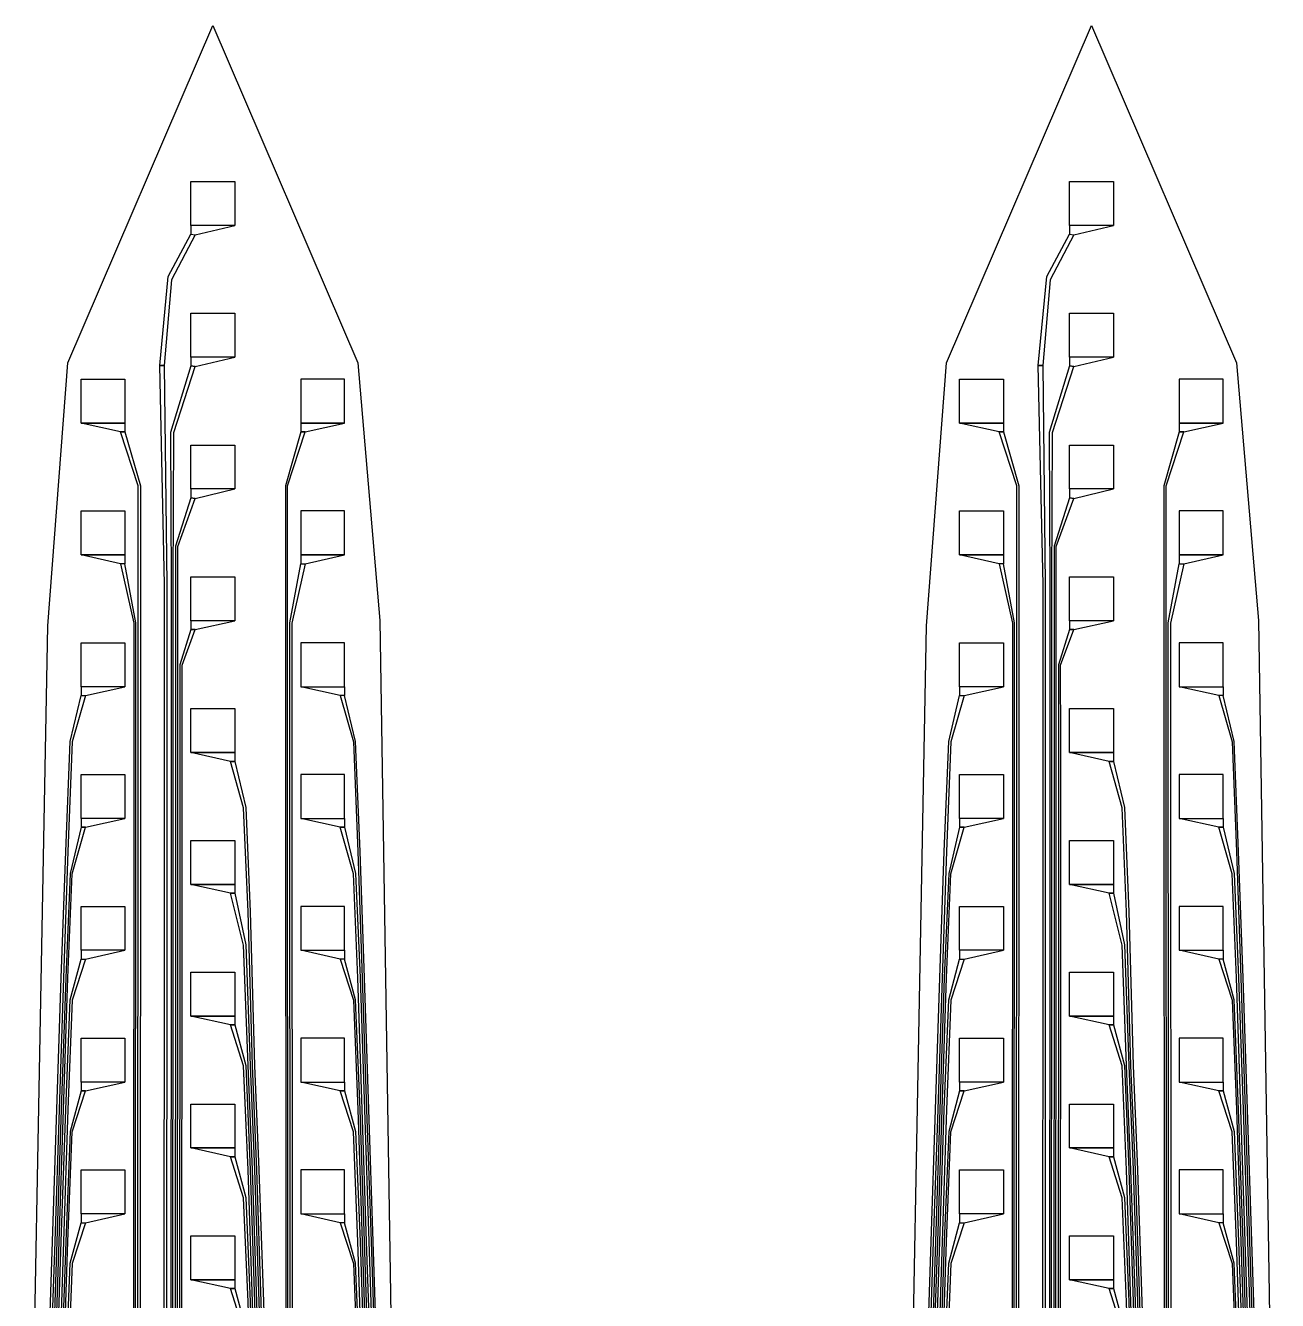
# Model space of a CAD drawing. Header units: inches. Extents: x 106592 to 209533, y 57057 to 74911.
# Drawn here: x 163422.1 to 163707.1, y 70025.7 to 70315.9 of the extents above; entities that cross this region are included whole.
import ezdxf

# ---------------------------------------------------------------- set-up
doc = ezdxf.new("R2010")
doc.units = ezdxf.units.IN
doc.header["$MEASUREMENT"] = 0
for name, color, linetype in [('metal', 221, 'Continuous'), ('nitride window', 40, 'Continuous'), ('profile', 140, 'Continuous')]:
    doc.layers.add(name, color=color, linetype=linetype)

msp = doc.modelspace()

# ---------------------------------------------------------------- linework, layer by layer
at = {"layer": 'metal'}
for points in [[(163459.72, 70270.4), (163459.72, 70280.4), (163469.72, 70280.4), (163469.72, 70270.4)], [(163659.72, 70270.4), (163659.72, 70280.4), (163669.72, 70280.4), (163669.72, 70270.4)], [(163460.71, 70268.26), (163469.72, 70270.4), (163459.72, 70270.4), (163459.72, 70268.4)], [(163660.71, 70268.26), (163669.72, 70270.4), (163659.72, 70270.4), (163659.72, 70268.4)], [(163460.71, 70268.26), (163455.31, 70258.04), (163453.61, 70238.53), (163452.61, 70238.53), (163454.56, 70258.79), (163459.72, 70268.4)], [(163660.71, 70268.26), (163655.31, 70258.04), (163653.61, 70238.53), (163652.61, 70238.53), (163654.56, 70258.79), (163659.72, 70268.4)], [(163459.71, 70240.4), (163459.71, 70250.4), (163469.71, 70250.4), (163469.71, 70240.4)], [(163659.71, 70240.4), (163659.71, 70250.4), (163669.71, 70250.4), (163669.71, 70240.4)], [(163454.16, 69780.41), (163453.56, 69810.41), (163453.71, 70152.4), (163453.71, 70157.4), (163453.72, 70188.64), (163452.61, 70238.53), (163453.61, 70238.53), (163454.21, 70188.65), (163454.21, 70157.4), (163454.21, 70152.4), (163454.06, 69810.41), (163455.06, 69780.41)], [(163456.86, 69780.41), (163455.56, 69810.41), (163455.71, 70152.4), (163455.71, 70157.4), (163455.71, 70188.65), (163455.85, 70223.26), (163460.71, 70238.26), (163459.71, 70238.4), (163455.05, 70223.26), (163455.21, 70188.65), (163455.21, 70157.4), (163455.21, 70152.4), (163455.06, 69810.41), (163455.96, 69780.41)], [(163460.71, 70238.26), (163469.71, 70240.4), (163459.71, 70240.4), (163459.71, 70238.4)], [(163654.16, 69780.41), (163653.56, 69810.41), (163653.71, 70152.4), (163653.71, 70157.4), (163653.72, 70188.64), (163652.61, 70238.53), (163653.61, 70238.53), (163654.21, 70188.65), (163654.21, 70157.4), (163654.21, 70152.4), (163654.06, 69810.41), (163655.06, 69780.41)], [(163656.86, 69780.41), (163655.56, 69810.41), (163655.71, 70152.4), (163655.71, 70157.4), (163655.71, 70188.65), (163655.85, 70223.26), (163660.71, 70238.26), (163659.71, 70238.4), (163655.05, 70223.26), (163655.21, 70188.65), (163655.21, 70157.4), (163655.21, 70152.4), (163655.06, 69810.41), (163655.96, 69780.41)], [(163660.71, 70238.26), (163669.71, 70240.4), (163659.71, 70240.4), (163659.71, 70238.4)], [(163444.71, 70235.4), (163444.71, 70225.4), (163434.71, 70225.4), (163434.71, 70235.4)], [(163484.71, 70235.4), (163484.71, 70225.4), (163494.71, 70225.4), (163494.71, 70235.4)], [(163644.71, 70235.4), (163644.71, 70225.4), (163634.71, 70225.4), (163634.71, 70235.4)], [(163684.71, 70235.4), (163684.71, 70225.4), (163694.71, 70225.4), (163694.71, 70235.4)], [(163443.71, 70223.4), (163434.71, 70225.4), (163444.71, 70225.4), (163444.71, 70223.4)], [(163452.36, 69780.41), (163447.56, 69810.41), (163447.71, 70183.65), (163447.72, 70211.1), (163443.71, 70223.4), (163444.71, 70223.4), (163448.21, 70211.15), (163448.21, 70183.65), (163448.06, 69810.41), (163453.26, 69780.41)], [(163476.66, 69780.41), (163481.87, 69810.41), (163481.71, 70183.65), (163481.71, 70211.1), (163485.71, 70223.4), (163484.71, 70223.4), (163481.21, 70211.15), (163481.21, 70183.65), (163481.37, 69810.41), (163475.76, 69780.41)], [(163485.71, 70223.4), (163494.71, 70225.4), (163484.71, 70225.4), (163484.71, 70223.4)], [(163643.71, 70223.4), (163634.71, 70225.4), (163644.71, 70225.4), (163644.71, 70223.4)], [(163652.36, 69780.41), (163647.56, 69810.41), (163647.71, 70183.65), (163647.72, 70211.1), (163643.71, 70223.4), (163644.71, 70223.4), (163648.21, 70211.15), (163648.21, 70183.65), (163648.06, 69810.41), (163653.26, 69780.41)], [(163676.66, 69780.41), (163681.87, 69810.41), (163681.71, 70183.65), (163681.71, 70211.1), (163685.71, 70223.4), (163684.71, 70223.4), (163681.21, 70211.15), (163681.21, 70183.65), (163681.37, 69810.41), (163675.76, 69780.41)], [(163685.71, 70223.4), (163694.71, 70225.4), (163684.71, 70225.4), (163684.71, 70223.4)], [(163459.71, 70210.4), (163459.71, 70220.4), (163469.71, 70220.4), (163469.71, 70210.4)], [(163659.71, 70210.4), (163659.71, 70220.4), (163669.71, 70220.4), (163669.71, 70210.4)], [(163460.71, 70208.26), (163469.71, 70210.4), (163459.71, 70210.4), (163459.71, 70208.4)], [(163660.71, 70208.26), (163669.71, 70210.4), (163659.71, 70210.4), (163659.71, 70208.4)], [(163458.66, 69780.41), (163456.56, 69810.41), (163456.71, 70152.4), (163456.71, 70157.4), (163456.71, 70197.33), (163460.71, 70208.26), (163459.71, 70208.4), (163456.21, 70197.4), (163456.21, 70157.4), (163456.21, 70152.4), (163456.06, 69810.41), (163457.76, 69780.41)], [(163658.66, 69780.41), (163656.56, 69810.41), (163656.71, 70152.4), (163656.71, 70157.4), (163656.71, 70197.33), (163660.71, 70208.26), (163659.71, 70208.4), (163656.21, 70197.4), (163656.21, 70157.4), (163656.21, 70152.4), (163656.06, 69810.41), (163657.76, 69780.41)], [(163434.71, 70195.4), (163434.71, 70205.4), (163444.71, 70205.4), (163444.71, 70195.4)], [(163494.71, 70195.4), (163494.71, 70205.4), (163484.71, 70205.4), (163484.71, 70195.4)], [(163634.71, 70195.4), (163634.71, 70205.4), (163644.71, 70205.4), (163644.71, 70195.4)], [(163694.71, 70195.4), (163694.71, 70205.4), (163684.71, 70205.4), (163684.71, 70195.4)], [(163443.71, 70193.4), (163434.71, 70195.4), (163444.71, 70195.4), (163444.71, 70193.4)], [(163485.71, 70193.4), (163494.71, 70195.4), (163484.71, 70195.4), (163484.71, 70193.4)], [(163643.71, 70193.4), (163634.71, 70195.4), (163644.71, 70195.4), (163644.71, 70193.4)], [(163685.71, 70193.4), (163694.71, 70195.4), (163684.71, 70195.4), (163684.71, 70193.4)], [(163451.46, 69780.41), (163447.06, 69810.41), (163447.21, 70179.9), (163444.71, 70193.4), (163443.71, 70193.4), (163446.72, 70179.85), (163446.56, 69810.41), (163450.56, 69780.41)], [(163477.56, 69780.41), (163482.37, 69810.41), (163482.21, 70179.9), (163484.71, 70193.4), (163485.71, 70193.4), (163482.71, 70179.85), (163482.87, 69810.41), (163478.46, 69780.41)], [(163651.46, 69780.41), (163647.06, 69810.41), (163647.21, 70179.9), (163644.71, 70193.4), (163643.71, 70193.4), (163646.72, 70179.85), (163646.56, 69810.41), (163650.56, 69780.41)], [(163677.56, 69780.41), (163682.37, 69810.41), (163682.21, 70179.9), (163684.71, 70193.4), (163685.71, 70193.4), (163682.71, 70179.85), (163682.87, 69810.41), (163678.46, 69780.41)], [(163459.71, 70180.4), (163459.71, 70190.4), (163469.71, 70190.4), (163469.71, 70180.4)], [(163659.71, 70180.4), (163659.71, 70190.4), (163669.71, 70190.4), (163669.71, 70180.4)], [(163460.71, 70178.4), (163469.71, 70180.4), (163459.71, 70180.4), (163459.71, 70178.4)], [(163660.71, 70178.4), (163669.71, 70180.4), (163659.71, 70180.4), (163659.71, 70178.4)], [(163460.46, 69780.41), (163457.56, 69810.41), (163457.71, 70152.4), (163457.7, 70170.29), (163460.71, 70178.4), (163459.71, 70178.4), (163457.21, 70170.4), (163457.21, 70152.4), (163457.06, 69810.41), (163459.56, 69780.41)], [(163660.46, 69780.41), (163657.56, 69810.41), (163657.71, 70152.4), (163657.7, 70170.29), (163660.71, 70178.4), (163659.71, 70178.4), (163657.21, 70170.4), (163657.21, 70152.4), (163657.06, 69810.41), (163659.56, 69780.41)], [(163434.71, 70165.4), (163434.71, 70175.4), (163444.71, 70175.4), (163444.71, 70165.4)], [(163494.71, 70165.4), (163494.71, 70175.4), (163484.71, 70175.4), (163484.71, 70165.4)], [(163634.71, 70165.4), (163634.71, 70175.4), (163644.71, 70175.4), (163644.71, 70165.4)], [(163694.71, 70165.4), (163694.71, 70175.4), (163684.71, 70175.4), (163684.71, 70165.4)], [(163435.71, 70163.4), (163444.71, 70165.4), (163434.71, 70165.4), (163434.71, 70163.4)], [(163493.71, 70163.4), (163484.71, 70165.4), (163494.71, 70165.4), (163494.71, 70163.4)], [(163635.71, 70163.4), (163644.71, 70165.4), (163634.71, 70165.4), (163634.71, 70163.4)], [(163693.71, 70163.4), (163684.71, 70165.4), (163694.71, 70165.4), (163694.71, 70163.4)], [(163436.16, 69780.41), (163426.07, 69808.42), (163426.21, 69979.15), (163427.21, 70009.15), (163428.21, 70039.15), (163429.21, 70069.15), (163430.21, 70099.15), (163431.21, 70127.9), (163432.21, 70152.9), (163434.71, 70163.4), (163435.71, 70163.4), (163432.71, 70152.83), (163431.71, 70127.9), (163430.71, 70099.15), (163429.71, 70069.15), (163428.71, 70039.15), (163427.71, 70009.15), (163426.71, 69979.15), (163426.57, 69808.58), (163437.06, 69780.41)], [(163492.86, 69780.41), (163503.36, 69808.42), (163503.21, 69979.15), (163502.21, 70009.15), (163501.21, 70039.15), (163500.21, 70069.15), (163499.21, 70099.15), (163498.21, 70127.9), (163497.21, 70152.9), (163494.71, 70163.4), (163493.71, 70163.4), (163496.72, 70152.83), (163497.71, 70127.9), (163498.71, 70099.15), (163499.71, 70069.15), (163500.71, 70039.15), (163501.71, 70009.15), (163502.71, 69979.15), (163502.86, 69808.58), (163491.96, 69780.41)], [(163636.16, 69780.41), (163626.07, 69808.42), (163626.21, 69979.15), (163627.21, 70009.15), (163628.21, 70039.15), (163629.21, 70069.15), (163630.21, 70099.15), (163631.21, 70127.9), (163632.21, 70152.9), (163634.71, 70163.4), (163635.71, 70163.4), (163632.71, 70152.83), (163631.71, 70127.9), (163630.71, 70099.15), (163629.71, 70069.15), (163628.71, 70039.15), (163627.71, 70009.15), (163626.71, 69979.15), (163626.57, 69808.58), (163637.06, 69780.41)], [(163692.86, 69780.41), (163703.36, 69808.42), (163703.21, 69979.15), (163702.21, 70009.15), (163701.21, 70039.15), (163700.21, 70069.15), (163699.21, 70099.15), (163698.21, 70127.9), (163697.21, 70152.9), (163694.71, 70163.4), (163693.71, 70163.4), (163696.72, 70152.83), (163697.71, 70127.9), (163698.71, 70099.15), (163699.71, 70069.15), (163700.71, 70039.15), (163701.71, 70009.15), (163702.71, 69979.15), (163702.86, 69808.58), (163691.96, 69780.41)], [(163459.71, 70150.4), (163459.71, 70160.4), (163469.71, 70160.4), (163469.71, 70150.4)], [(163659.71, 70150.4), (163659.71, 70160.4), (163669.71, 70160.4), (163669.71, 70150.4)], [(163468.71, 70148.4), (163459.71, 70150.4), (163469.71, 70150.4), (163469.71, 70148.4)], [(163473.96, 69780.41), (163477.56, 69808.56), (163477.71, 69940.42), (163477.71, 69964.15), (163476.71, 69993.67), (163475.71, 70025.4), (163474.71, 70055.4), (163473.71, 70079.15), (163472.71, 70114.15), (163471.72, 70137.83), (163468.71, 70148.4), (163469.71, 70148.4), (163472.21, 70137.9), (163473.21, 70114.15), (163474.21, 70079.15), (163475.21, 70055.4), (163476.21, 70025.4), (163477.21, 69993.67), (163478.21, 69964.15), (163478.21, 69940.42), (163478.06, 69808.41), (163474.86, 69780.41)], [(163668.71, 70148.4), (163659.71, 70150.4), (163669.71, 70150.4), (163669.71, 70148.4)], [(163673.96, 69780.41), (163677.56, 69808.56), (163677.71, 69940.42), (163677.71, 69964.15), (163676.71, 69993.67), (163675.71, 70025.4), (163674.71, 70055.4), (163673.71, 70079.15), (163672.71, 70114.15), (163671.72, 70137.83), (163668.71, 70148.4), (163669.71, 70148.4), (163672.21, 70137.9), (163673.21, 70114.15), (163674.21, 70079.15), (163675.21, 70055.4), (163676.21, 70025.4), (163677.21, 69993.67), (163678.21, 69964.15), (163678.21, 69940.42), (163678.06, 69808.41), (163674.86, 69780.41)], [(163434.71, 70135.4), (163434.71, 70145.4), (163444.71, 70145.4), (163444.71, 70135.4)], [(163494.71, 70135.4), (163494.71, 70145.4), (163484.71, 70145.4), (163484.71, 70135.4)], [(163634.71, 70135.4), (163634.71, 70145.4), (163644.71, 70145.4), (163644.71, 70135.4)], [(163694.71, 70135.4), (163694.71, 70145.4), (163684.71, 70145.4), (163684.71, 70135.4)], [(163438.86, 69780.41), (163427.57, 69808.88), (163427.71, 69979.15), (163428.71, 70009.15), (163429.71, 70039.15), (163430.71, 70069.15), (163431.71, 70099.15), (163432.71, 70122.83), (163435.71, 70133.4), (163434.71, 70133.4), (163432.21, 70122.9), (163431.21, 70099.15), (163430.21, 70069.15), (163429.21, 70039.15), (163428.21, 70009.15), (163427.21, 69979.15), (163427.07, 69808.73), (163437.96, 69780.41)], [(163435.71, 70133.4), (163444.71, 70135.4), (163434.71, 70135.4), (163434.71, 70133.4)], [(163493.71, 70133.4), (163484.71, 70135.4), (163494.71, 70135.4), (163494.71, 70133.4)], [(163490.16, 69780.41), (163501.86, 69808.88), (163501.71, 69979.15), (163500.71, 70009.15), (163499.71, 70039.15), (163498.71, 70069.15), (163497.71, 70099.15), (163496.72, 70122.83), (163493.71, 70133.4), (163494.71, 70133.4), (163497.21, 70122.9), (163498.21, 70099.15), (163499.21, 70069.15), (163500.21, 70039.15), (163501.21, 70009.15), (163502.21, 69979.15), (163502.36, 69808.73), (163491.06, 69780.41)], [(163638.86, 69780.41), (163627.57, 69808.88), (163627.71, 69979.15), (163628.71, 70009.15), (163629.71, 70039.15), (163630.71, 70069.15), (163631.71, 70099.15), (163632.71, 70122.83), (163635.71, 70133.4), (163634.71, 70133.4), (163632.21, 70122.9), (163631.21, 70099.15), (163630.21, 70069.15), (163629.21, 70039.15), (163628.21, 70009.15), (163627.21, 69979.15), (163627.07, 69808.73), (163637.96, 69780.41)], [(163635.71, 70133.4), (163644.71, 70135.4), (163634.71, 70135.4), (163634.71, 70133.4)], [(163693.71, 70133.4), (163684.71, 70135.4), (163694.71, 70135.4), (163694.71, 70133.4)], [(163690.16, 69780.41), (163701.86, 69808.88), (163701.71, 69979.15), (163700.71, 70009.15), (163699.71, 70039.15), (163698.71, 70069.15), (163697.71, 70099.15), (163696.72, 70122.83), (163693.71, 70133.4), (163694.71, 70133.4), (163697.21, 70122.9), (163698.21, 70099.15), (163699.21, 70069.15), (163700.21, 70039.15), (163701.21, 70009.15), (163702.21, 69979.15), (163702.36, 69808.73), (163691.06, 69780.41)], [(163459.71, 70120.4), (163459.71, 70130.4), (163469.71, 70130.4), (163469.71, 70120.4)], [(163659.71, 70120.4), (163659.71, 70130.4), (163669.71, 70130.4), (163669.71, 70120.4)], [(163468.71, 70118.4), (163459.71, 70120.4), (163469.71, 70120.4), (163469.71, 70118.4)], [(163668.71, 70118.4), (163659.71, 70120.4), (163669.71, 70120.4), (163669.71, 70118.4)], [(163472.16, 69780.41), (163476.56, 69808.86), (163476.71, 69940.42), (163476.71, 69964.15), (163475.71, 69993.67), (163474.71, 70025.4), (163473.71, 70055.4), (163472.71, 70079.15), (163471.72, 70106.58), (163468.71, 70118.4), (163469.71, 70118.4), (163472.21, 70106.65), (163473.21, 70079.15), (163474.21, 70055.4), (163475.21, 70025.4), (163476.21, 69993.67), (163477.21, 69964.15), (163477.21, 69940.42), (163477.06, 69808.71), (163473.06, 69780.41)], [(163672.16, 69780.41), (163676.56, 69808.86), (163676.71, 69940.42), (163676.71, 69964.15), (163675.71, 69993.67), (163674.71, 70025.4), (163673.71, 70055.4), (163672.71, 70079.15), (163671.72, 70106.58), (163668.71, 70118.4), (163669.71, 70118.4), (163672.21, 70106.65), (163673.21, 70079.15), (163674.21, 70055.4), (163675.21, 70025.4), (163676.21, 69993.67), (163677.21, 69964.15), (163677.21, 69940.42), (163677.06, 69808.71), (163673.06, 69780.41)], [(163434.71, 70105.4), (163434.71, 70115.4), (163444.71, 70115.4), (163444.71, 70105.4)], [(163494.71, 70105.4), (163494.71, 70115.4), (163484.71, 70115.4), (163484.71, 70105.4)], [(163634.71, 70105.4), (163634.71, 70115.4), (163644.71, 70115.4), (163644.71, 70105.4)], [(163694.71, 70105.4), (163694.71, 70115.4), (163684.71, 70115.4), (163684.71, 70105.4)], [(163435.71, 70103.4), (163444.71, 70105.4), (163434.71, 70105.4), (163434.71, 70103.4)], [(163493.71, 70103.4), (163484.71, 70105.4), (163494.71, 70105.4), (163494.71, 70103.4)], [(163635.71, 70103.4), (163644.71, 70105.4), (163634.71, 70105.4), (163634.71, 70103.4)], [(163693.71, 70103.4), (163684.71, 70105.4), (163694.71, 70105.4), (163694.71, 70103.4)], [(163439.76, 69780.41), (163428.07, 69809.03), (163428.21, 69979.15), (163429.21, 70009.15), (163430.21, 70039.15), (163431.21, 70069.15), (163432.21, 70094.15), (163434.71, 70103.4), (163435.71, 70103.4), (163432.71, 70094.08), (163431.71, 70069.15), (163430.71, 70039.15), (163429.71, 70009.15), (163428.71, 69979.15), (163428.57, 69809.19), (163440.66, 69780.41)], [(163489.26, 69780.41), (163501.36, 69809.03), (163501.21, 69979.15), (163500.21, 70009.15), (163499.21, 70039.15), (163498.21, 70069.15), (163497.21, 70094.15), (163494.71, 70103.4), (163493.71, 70103.4), (163496.72, 70094.08), (163497.71, 70069.15), (163498.71, 70039.15), (163499.71, 70009.15), (163500.71, 69979.15), (163500.86, 69809.19), (163488.36, 69780.41)], [(163639.76, 69780.41), (163628.07, 69809.03), (163628.21, 69979.15), (163629.21, 70009.15), (163630.21, 70039.15), (163631.21, 70069.15), (163632.21, 70094.15), (163634.71, 70103.4), (163635.71, 70103.4), (163632.71, 70094.08), (163631.71, 70069.15), (163630.71, 70039.15), (163629.71, 70009.15), (163628.71, 69979.15), (163628.57, 69809.19), (163640.66, 69780.41)], [(163689.26, 69780.41), (163701.36, 69809.03), (163701.21, 69979.15), (163700.21, 70009.15), (163699.21, 70039.15), (163698.21, 70069.15), (163697.21, 70094.15), (163694.71, 70103.4), (163693.71, 70103.4), (163696.72, 70094.08), (163697.71, 70069.15), (163698.71, 70039.15), (163699.71, 70009.15), (163700.71, 69979.15), (163700.86, 69809.19), (163688.36, 69780.41)], [(163459.71, 70090.4), (163459.71, 70100.4), (163469.71, 70100.4), (163469.71, 70090.4)], [(163659.71, 70090.4), (163659.71, 70100.4), (163669.71, 70100.4), (163669.71, 70090.4)], [(163468.71, 70088.4), (163459.71, 70090.4), (163469.71, 70090.4), (163469.71, 70088.4)], [(163668.71, 70088.4), (163659.71, 70090.4), (163669.71, 70090.4), (163669.71, 70088.4)], [(163470.36, 69780.41), (163475.56, 69809.17), (163475.71, 69940.42), (163475.71, 69964.15), (163474.71, 69993.67), (163473.71, 70025.4), (163472.71, 70055.4), (163471.72, 70079.08), (163468.71, 70088.4), (163469.71, 70088.4), (163472.21, 70079.15), (163473.21, 70055.4), (163474.21, 70025.4), (163475.21, 69993.67), (163476.21, 69964.15), (163476.21, 69940.42), (163476.06, 69809.02), (163471.26, 69780.41)], [(163670.36, 69780.41), (163675.56, 69809.17), (163675.71, 69940.42), (163675.71, 69964.15), (163674.71, 69993.67), (163673.71, 70025.4), (163672.71, 70055.4), (163671.72, 70079.08), (163668.71, 70088.4), (163669.71, 70088.4), (163672.21, 70079.15), (163673.21, 70055.4), (163674.21, 70025.4), (163675.21, 69993.67), (163676.21, 69964.15), (163676.21, 69940.42), (163676.06, 69809.02), (163671.26, 69780.41)], [(163434.71, 70075.4), (163434.71, 70085.4), (163444.71, 70085.4), (163444.71, 70075.4)], [(163494.71, 70075.4), (163494.71, 70085.4), (163484.71, 70085.4), (163484.71, 70075.4)], [(163634.71, 70075.4), (163634.71, 70085.4), (163644.71, 70085.4), (163644.71, 70075.4)], [(163694.71, 70075.4), (163694.71, 70085.4), (163684.71, 70085.4), (163684.71, 70075.4)], [(163435.71, 70073.4), (163444.71, 70075.4), (163434.71, 70075.4), (163434.71, 70073.4)], [(163493.71, 70073.4), (163484.71, 70075.4), (163494.71, 70075.4), (163494.71, 70073.4)], [(163635.71, 70073.4), (163644.71, 70075.4), (163634.71, 70075.4), (163634.71, 70073.4)], [(163693.71, 70073.4), (163684.71, 70075.4), (163694.71, 70075.4), (163694.71, 70073.4)], [(163442.46, 69780.41), (163429.56, 69809.49), (163429.71, 69979.15), (163430.71, 70009.15), (163431.71, 70039.15), (163432.71, 70064.08), (163435.71, 70073.4), (163434.71, 70073.4), (163432.21, 70064.15), (163431.21, 70039.15), (163430.21, 70009.15), (163429.21, 69979.15), (163429.07, 69809.34), (163441.56, 69780.41)], [(163486.56, 69780.41), (163499.86, 69809.49), (163499.71, 69979.15), (163498.71, 70009.15), (163497.71, 70039.15), (163496.72, 70064.08), (163493.71, 70073.4), (163494.71, 70073.4), (163497.21, 70064.15), (163498.21, 70039.15), (163499.21, 70009.15), (163500.21, 69979.15), (163500.36, 69809.34), (163487.46, 69780.41)], [(163642.46, 69780.41), (163629.56, 69809.49), (163629.71, 69979.15), (163630.71, 70009.15), (163631.71, 70039.15), (163632.71, 70064.08), (163635.71, 70073.4), (163634.71, 70073.4), (163632.21, 70064.15), (163631.21, 70039.15), (163630.21, 70009.15), (163629.21, 69979.15), (163629.07, 69809.34), (163641.56, 69780.41)], [(163686.56, 69780.41), (163699.86, 69809.49), (163699.71, 69979.15), (163698.71, 70009.15), (163697.71, 70039.15), (163696.72, 70064.08), (163693.71, 70073.4), (163694.71, 70073.4), (163697.21, 70064.15), (163698.21, 70039.15), (163699.21, 70009.15), (163700.21, 69979.15), (163700.36, 69809.34), (163687.46, 69780.41)], [(163459.71, 70060.4), (163459.71, 70070.4), (163469.71, 70070.4), (163469.71, 70060.4)], [(163659.71, 70060.4), (163659.71, 70070.4), (163669.71, 70070.4), (163669.71, 70060.4)], [(163468.71, 70058.4), (163459.71, 70060.4), (163469.71, 70060.4), (163469.71, 70058.4)], [(163468.56, 69780.41), (163474.56, 69809.47), (163474.71, 69940.42), (163474.71, 69964.15), (163473.71, 69993.67), (163472.71, 70025.4), (163471.72, 70049.08), (163468.71, 70058.4), (163469.71, 70058.4), (163472.21, 70049.15), (163473.21, 70025.4), (163474.21, 69993.67), (163475.21, 69964.15), (163475.21, 69940.42), (163475.06, 69809.32), (163469.46, 69780.41)], [(163668.71, 70058.4), (163659.71, 70060.4), (163669.71, 70060.4), (163669.71, 70058.4)], [(163668.56, 69780.41), (163674.56, 69809.47), (163674.71, 69940.42), (163674.71, 69964.15), (163673.71, 69993.67), (163672.71, 70025.4), (163671.72, 70049.08), (163668.71, 70058.4), (163669.71, 70058.4), (163672.21, 70049.15), (163673.21, 70025.4), (163674.21, 69993.67), (163675.21, 69964.15), (163675.21, 69940.42), (163675.06, 69809.32), (163669.46, 69780.41)], [(163434.71, 70045.4), (163434.71, 70055.4), (163444.71, 70055.4), (163444.71, 70045.4)], [(163494.71, 70045.4), (163494.71, 70055.4), (163484.71, 70055.4), (163484.71, 70045.4)], [(163634.71, 70045.4), (163634.71, 70055.4), (163644.71, 70055.4), (163644.71, 70045.4)], [(163694.71, 70045.4), (163694.71, 70055.4), (163684.71, 70055.4), (163684.71, 70045.4)], [(163443.36, 69780.41), (163430.06, 69809.64), (163430.21, 69979.15), (163431.21, 70009.15), (163432.21, 70034.15), (163434.71, 70043.4), (163435.71, 70043.4), (163432.71, 70034.08), (163431.71, 70009.15), (163430.71, 69979.15), (163430.56, 69809.8), (163444.26, 69780.41)], [(163435.71, 70043.4), (163444.71, 70045.4), (163434.71, 70045.4), (163434.71, 70043.4)], [(163493.71, 70043.4), (163484.71, 70045.4), (163494.71, 70045.4), (163494.71, 70043.4)], [(163485.66, 69780.41), (163499.37, 69809.64), (163499.21, 69979.15), (163498.21, 70009.15), (163497.21, 70034.15), (163494.71, 70043.4), (163493.71, 70043.4), (163496.72, 70034.08), (163497.71, 70009.15), (163498.71, 69979.15), (163498.87, 69809.8), (163484.76, 69780.41)], [(163643.36, 69780.41), (163630.06, 69809.64), (163630.21, 69979.15), (163631.21, 70009.15), (163632.21, 70034.15), (163634.71, 70043.4), (163635.71, 70043.4), (163632.71, 70034.08), (163631.71, 70009.15), (163630.71, 69979.15), (163630.56, 69809.8), (163644.26, 69780.41)], [(163635.71, 70043.4), (163644.71, 70045.4), (163634.71, 70045.4), (163634.71, 70043.4)], [(163693.71, 70043.4), (163684.71, 70045.4), (163694.71, 70045.4), (163694.71, 70043.4)], [(163685.66, 69780.41), (163699.37, 69809.64), (163699.21, 69979.15), (163698.21, 70009.15), (163697.21, 70034.15), (163694.71, 70043.4), (163693.71, 70043.4), (163696.72, 70034.08), (163697.71, 70009.15), (163698.71, 69979.15), (163698.87, 69809.8), (163684.76, 69780.41)], [(163459.71, 70030.4), (163459.71, 70040.4), (163469.71, 70040.4), (163469.71, 70030.4)], [(163659.71, 70030.4), (163659.71, 70040.4), (163669.71, 70040.4), (163669.71, 70030.4)], [(163468.71, 70028.4), (163459.71, 70030.4), (163469.71, 70030.4), (163469.71, 70028.4)], [(163668.71, 70028.4), (163659.71, 70030.4), (163669.71, 70030.4), (163669.71, 70028.4)], [(163466.76, 69780.41), (163473.56, 69809.78), (163473.71, 69940.42), (163473.71, 69964.15), (163472.71, 69993.67), (163471.72, 70019.08), (163468.71, 70028.4), (163469.71, 70028.4), (163472.21, 70019.15), (163473.21, 69993.67), (163474.21, 69964.15), (163474.21, 69940.42), (163474.06, 69809.63), (163467.66, 69780.41)], [(163666.76, 69780.41), (163673.56, 69809.78), (163673.71, 69940.42), (163673.71, 69964.15), (163672.71, 69993.67), (163671.72, 70019.08), (163668.71, 70028.4), (163669.71, 70028.4), (163672.21, 70019.15), (163673.21, 69993.67), (163674.21, 69964.15), (163674.21, 69940.42), (163674.06, 69809.63), (163667.66, 69780.41)]]:
    msp.add_lwpolyline(points, close=True, dxfattribs=at)
at = {"layer": 'nitride window'}
for points in [[(163459.72, 70280.4), (163469.72, 70280.4), (163469.72, 70270.4), (163459.72, 70270.4)], [(163659.72, 70280.4), (163669.72, 70280.4), (163669.72, 70270.4), (163659.72, 70270.4)], [(163459.71, 70250.4), (163469.71, 70250.4), (163469.71, 70240.4), (163459.71, 70240.4)], [(163659.71, 70250.4), (163669.71, 70250.4), (163669.71, 70240.4), (163659.71, 70240.4)], [(163434.71, 70235.4), (163444.71, 70235.4), (163444.71, 70225.4), (163434.71, 70225.4)], [(163494.71, 70235.4), (163484.71, 70235.4), (163484.71, 70225.4), (163494.71, 70225.4)], [(163634.71, 70235.4), (163644.71, 70235.4), (163644.71, 70225.4), (163634.71, 70225.4)], [(163694.71, 70235.4), (163684.71, 70235.4), (163684.71, 70225.4), (163694.71, 70225.4)], [(163459.71, 70220.4), (163469.71, 70220.4), (163469.71, 70210.4), (163459.71, 70210.4)], [(163659.71, 70220.4), (163669.71, 70220.4), (163669.71, 70210.4), (163659.71, 70210.4)], [(163434.71, 70205.4), (163444.71, 70205.4), (163444.71, 70195.4), (163434.71, 70195.4)], [(163494.71, 70205.4), (163484.71, 70205.4), (163484.71, 70195.4), (163494.71, 70195.4)], [(163634.71, 70205.4), (163644.71, 70205.4), (163644.71, 70195.4), (163634.71, 70195.4)], [(163694.71, 70205.4), (163684.71, 70205.4), (163684.71, 70195.4), (163694.71, 70195.4)], [(163459.71, 70190.4), (163469.71, 70190.4), (163469.71, 70180.4), (163459.71, 70180.4)], [(163659.71, 70190.4), (163669.71, 70190.4), (163669.71, 70180.4), (163659.71, 70180.4)], [(163434.71, 70175.4), (163444.71, 70175.4), (163444.71, 70165.4), (163434.71, 70165.4)], [(163494.71, 70175.4), (163484.71, 70175.4), (163484.71, 70165.4), (163494.71, 70165.4)], [(163634.71, 70175.4), (163644.71, 70175.4), (163644.71, 70165.4), (163634.71, 70165.4)], [(163694.71, 70175.4), (163684.71, 70175.4), (163684.71, 70165.4), (163694.71, 70165.4)], [(163459.71, 70150.4), (163459.71, 70160.4), (163469.71, 70160.4), (163469.71, 70150.4)], [(163659.71, 70150.4), (163659.71, 70160.4), (163669.71, 70160.4), (163669.71, 70150.4)], [(163434.71, 70145.4), (163444.71, 70145.4), (163444.71, 70135.4), (163434.71, 70135.4)], [(163494.71, 70145.4), (163484.71, 70145.4), (163484.71, 70135.4), (163494.71, 70135.4)], [(163634.71, 70145.4), (163644.71, 70145.4), (163644.71, 70135.4), (163634.71, 70135.4)], [(163694.71, 70145.4), (163684.71, 70145.4), (163684.71, 70135.4), (163694.71, 70135.4)], [(163459.71, 70130.4), (163469.71, 70130.4), (163469.71, 70120.4), (163459.71, 70120.4)], [(163659.71, 70130.4), (163669.71, 70130.4), (163669.71, 70120.4), (163659.71, 70120.4)], [(163434.71, 70115.4), (163444.71, 70115.4), (163444.71, 70105.4), (163434.71, 70105.4)], [(163494.71, 70115.4), (163484.71, 70115.4), (163484.71, 70105.4), (163494.71, 70105.4)], [(163634.71, 70115.4), (163644.71, 70115.4), (163644.71, 70105.4), (163634.71, 70105.4)], [(163694.71, 70115.4), (163684.71, 70115.4), (163684.71, 70105.4), (163694.71, 70105.4)], [(163459.71, 70100.4), (163469.71, 70100.4), (163469.71, 70090.4), (163459.71, 70090.4)], [(163659.71, 70100.4), (163669.71, 70100.4), (163669.71, 70090.4), (163659.71, 70090.4)], [(163434.71, 70085.4), (163444.71, 70085.4), (163444.71, 70075.4), (163434.71, 70075.4)], [(163494.71, 70085.4), (163484.71, 70085.4), (163484.71, 70075.4), (163494.71, 70075.4)], [(163634.71, 70085.4), (163644.71, 70085.4), (163644.71, 70075.4), (163634.71, 70075.4)], [(163694.71, 70085.4), (163684.71, 70085.4), (163684.71, 70075.4), (163694.71, 70075.4)], [(163459.71, 70070.4), (163469.71, 70070.4), (163469.71, 70060.4), (163459.71, 70060.4)], [(163659.71, 70070.4), (163669.71, 70070.4), (163669.71, 70060.4), (163659.71, 70060.4)], [(163434.71, 70055.4), (163444.71, 70055.4), (163444.71, 70045.4), (163434.71, 70045.4)], [(163494.71, 70055.4), (163484.71, 70055.4), (163484.71, 70045.4), (163494.71, 70045.4)], [(163634.71, 70055.4), (163644.71, 70055.4), (163644.71, 70045.4), (163634.71, 70045.4)], [(163694.71, 70055.4), (163684.71, 70055.4), (163684.71, 70045.4), (163694.71, 70045.4)], [(163459.71, 70040.4), (163469.71, 70040.4), (163469.71, 70030.4), (163459.71, 70030.4)], [(163659.71, 70040.4), (163669.71, 70040.4), (163669.71, 70030.4), (163659.71, 70030.4)]]:
    msp.add_lwpolyline(points, close=True, dxfattribs=at)
at = {"layer": 'profile'}
for points in [[(163431.73, 70239.15), (163464.71, 70315.9), (163497.71, 70239.15), (163502.71, 70180.48), (163507.06, 69907.42), (163507.06, 68396.08), (163422.06, 68396.08), (163422.06, 69907.46), (163427.15, 70179.23)], [(163631.73, 70239.15), (163664.71, 70315.9), (163697.71, 70239.15), (163702.71, 70180.48), (163707.06, 69907.42), (163707.06, 68396.08), (163622.06, 68396.08), (163622.06, 69907.46), (163627.15, 70179.23)]]:
    msp.add_lwpolyline(points, close=True, dxfattribs=at)

doc.saveas('drawing.dxf')
